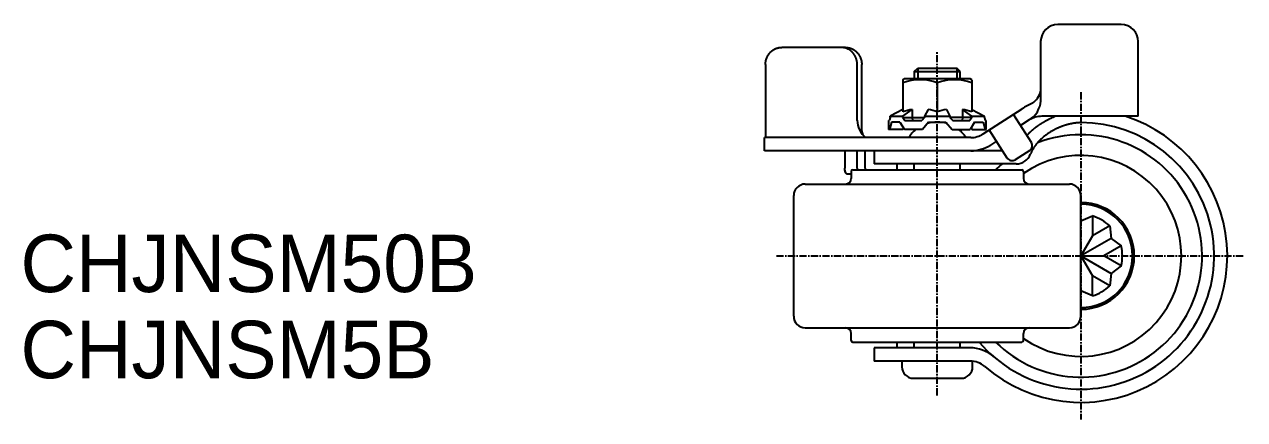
# Model space of a CAD drawing. Extents: x -3984 to -3771, y -791 to -433.
# Drawn here: x -3983.5 to -3771.1, y -791.1 to -722.3 of the extents above; entities that cross this region are included whole.
import ezdxf

# ---------------------------------------------------------------- set-up
doc = ezdxf.new("R2010")
doc.units = 0
doc.linetypes.add('CENTER', pattern=[2, 1.25, -0.25, 0.25, -0.25])
doc.layers.get('0').update_dxf_attribs({"linetype": 'CONTINUOUS'})
doc.layers.get('DEFPOINTS').update_dxf_attribs({"linetype": 'CONTINUOUS'})
doc.layers.add('CENTER', color=1, linetype='CENTER')

msp = doc.modelspace()

# ---------------------------------------------------------------- linework, layer by layer
at = {"color": 7, "linetype": 'CONTINUOUS'}
for p, q in [((-3792.56, -722.31), (-3803.56, -722.31)), ((-3840.53, -726.31), (-3851.65, -726.31)), ((-3806.56, -725.31), (-3806.56, -735.61)), ((-3789.56, -738.31), (-3789.56, -725.31)), ((-3854.47, -729.31), (-3854.47, -741.31)), ((-3838.49, -739.01), (-3838.49, -729.31)), ((-3837.71, -740.83), (-3837.71, -729.31)), ((-3828.56, -730.53), (-3827.93, -729.91)), ((-3828.56, -730.53), (-3820.56, -730.53)), ((-3828.56, -730.53), (-3828.56, -731.81)), ((-3827.93, -729.91), (-3821.18, -729.91)), ((-3820.56, -730.53), (-3821.18, -729.91)), ((-3820.56, -731.81), (-3820.56, -730.53)), ((-3830.56, -731.95), (-3830.31, -731.81)), ((-3830.56, -731.95), (-3830.56, -737.55)), ((-3818.81, -731.81), (-3830.31, -731.81)), ((-3824.56, -732.49), (-3824.56, -737.55)), ((-3818.56, -731.95), (-3818.81, -731.81)), ((-3818.56, -731.95), (-3818.56, -737.55)), ((-3830.56, -737.12), (-3832.77, -738.31)), ((-3830.57, -738.31), (-3828.95, -737.12)), ((-3828.95, -737.12), (-3828.95, -738.51)), ((-3826.16, -737.12), (-3826.76, -738.31)), ((-3822.95, -737.12), (-3822.36, -738.31)), ((-3818.55, -738.31), (-3820.16, -737.12)), ((-3820.16, -737.12), (-3820.16, -738.51)), ((-3818.56, -737.12), (-3816.35, -738.31)), ((-3816.57, -741.37), (-3809.79, -737.01)), ((-3833.06, -739.01), (-3833.06, -740.61)), ((-3833.06, -739.01), (-3832.88, -739.01)), ((-3832.77, -738.51), (-3832.88, -739.01)), ((-3832.77, -738.31), (-3830.57, -738.31)), ((-3832.77, -738.51), (-3832.77, -738.31)), ((-3830.57, -738.51), (-3830.57, -738.31)), ((-3830.57, -738.51), (-3830.2, -739.01)), ((-3830.57, -738.51), (-3826.76, -738.51)), ((-3830.2, -739.01), (-3827.23, -739.01)), ((-3828.95, -738.51), (-3828.87, -739.01)), ((-3826.76, -738.51), (-3827.23, -739.01)), ((-3826.76, -738.31), (-3822.36, -738.31)), ((-3826.76, -738.31), (-3826.76, -738.51)), ((-3822.36, -738.31), (-3822.36, -738.51)), ((-3822.36, -738.51), (-3821.88, -739.01)), ((-3818.55, -738.51), (-3822.36, -738.51)), ((-3821.88, -739.01), (-3818.91, -739.01)), ((-3821.88, -739.01), (-3818.91, -739.01)), ((-3820.16, -738.51), (-3820.25, -739.01)), ((-3818.55, -738.51), (-3818.91, -739.01)), ((-3818.55, -738.31), (-3816.35, -738.31)), ((-3818.55, -738.51), (-3818.55, -738.31)), ((-3816.35, -738.51), (-3816.35, -738.31)), ((-3816.35, -738.51), (-3816.23, -739.01)), ((-3816.23, -739.01), (-3816.06, -739.01)), ((-3816.06, -739.01), (-3816.23, -739.01)), ((-3816.06, -740.61), (-3816.06, -739.01)), ((-3808.16, -742.86), (-3811.3, -737.98)), ((-3808.54, -738.94), (-3810.06, -739.92)), ((-3789.56, -738.31), (-3806.38, -738.31)), ((-3830.54, -740.61), (-3833.06, -740.61)), ((-3832.55, -739.31), (-3832.86, -740.61)), ((-3831.05, -739.31), (-3832.55, -739.31)), ((-3831.05, -739.31), (-3830.27, -740.61)), ((-3830.48, -740.25), (-3830.54, -740.61)), ((-3827.15, -740.61), (-3830.27, -740.61)), ((-3826.06, -739.31), (-3827.15, -740.61)), ((-3826.06, -739.31), (-3823.06, -739.31)), ((-3823.06, -739.31), (-3821.96, -740.61)), ((-3821.96, -740.61), (-3818.84, -740.61)), ((-3818.06, -739.31), (-3818.84, -740.61)), ((-3818.63, -740.25), (-3818.57, -740.61)), ((-3818.57, -740.61), (-3816.06, -740.61)), ((-3818.06, -739.31), (-3816.56, -739.31)), ((-3816.56, -739.31), (-3816.25, -740.61)), ((-3812.37, -745.57), (-3815.5, -740.69)), ((-3818.73, -742.01), (-3854.65, -742.01)), ((-3854.65, -744.31), (-3854.65, -742.01)), ((-3814.26, -742.62), (-3815.32, -743.31)), ((-3813.18, -744.31), (-3854.65, -744.31)), ((-3840.66, -744.31), (-3840.66, -747.31)), ((-3838.5, -747.31), (-3838.5, -744.31)), ((-3837.13, -747.31), (-3837.13, -744.31)), ((-3835.56, -744.31), (-3835.56, -746.61)), ((-3808.46, -744.24), (-3810.98, -745.87)), ((-3839.26, -747.61), (-3809.86, -747.61)), ((-3810.85, -746.61), (-3835.56, -746.61)), ((-3831.56, -747.61), (-3831.56, -746.61)), ((-3828.56, -747.61), (-3828.56, -746.61)), ((-3820.56, -747.61), (-3820.56, -746.61)), ((-3840.32, -748.31), (-3839.56, -748.31)), ((-3839.56, -747.91), (-3839.56, -749.11)), ((-3809.56, -747.91), (-3809.56, -749.11)), ((-3847.56, -750.11), (-3801.56, -750.11)), ((-3849.56, -773.11), (-3849.56, -752.11)), ((-3799.56, -773.11), (-3799.56, -752.11)), ((-3799.56, -756.53), (-3797.56, -755.66)), ((-3797.56, -755.66), (-3797.56, -759.14)), ((-3794.54, -757.4), (-3797.56, -759.14)), ((-3794.54, -757.4), (-3794.29, -759.57)), ((-3797.56, -759.14), (-3799.56, -762.61)), ((-3794.29, -759.57), (-3799.56, -762.61)), ((-3794.29, -759.57), (-3792.54, -760.87)), ((-3799.56, -762.61), (-3794.29, -765.65)), ((-3799.56, -762.61), (-3797.56, -766.07)), ((-3799.56, -762.61), (-3795.56, -762.61)), ((-3792.54, -760.87), (-3795.56, -762.61)), ((-3792.54, -764.35), (-3795.56, -762.61)), ((-3792.54, -764.35), (-3794.29, -765.65)), ((-3797.56, -769.56), (-3797.56, -766.07)), ((-3794.54, -767.82), (-3797.56, -766.07)), ((-3794.29, -765.65), (-3794.54, -767.82)), ((-3797.56, -769.56), (-3799.56, -768.69)), ((-3847.56, -775.11), (-3801.56, -775.11)), ((-3839.56, -777.31), (-3839.56, -776.11)), ((-3809.56, -777.31), (-3809.56, -776.11)), ((-3839.26, -777.61), (-3809.86, -777.61)), ((-3818.87, -778.61), (-3835.56, -778.61)), ((-3835.56, -778.61), (-3835.56, -780.91)), ((-3831.56, -778.61), (-3831.56, -777.61)), ((-3828.56, -778.61), (-3828.56, -777.61)), ((-3820.56, -778.61), (-3820.56, -777.61)), ((-3831.56, -780.91), (-3835.56, -780.91)), ((-3818.87, -780.91), (-3835.56, -780.91)), ((-3830.71, -780.91), (-3830.71, -781.91)), ((-3818.41, -781.91), (-3818.41, -780.91)), ((-3828.71, -783.91), (-3820.41, -783.91))]:
    msp.add_line(p, q, dxfattribs=at)
at = {"color": 3, "linetype": 'CONTINUOUS'}
for p, q in [((-3827.93, -729.91), (-3827.93, -731.81)), ((-3821.18, -729.91), (-3821.18, -731.81))]:
    msp.add_line(p, q, dxfattribs=at)
at = {"color": 7, "linetype": 'CONTINUOUS'}
for points in [[(-3854.47, -729.31, 0), (-3854.47, -729.27, 0), (-3854.47, -729.23, 0), (-3854.47, -729.2, 0), (-3854.47, -729.16, 0), (-3854.46, -729.12, 0), (-3854.46, -729.09, 0), (-3854.46, -729.05, 0), (-3854.46, -729.01, 0), (-3854.45, -728.98, 0), (-3854.45, -728.94, 0), (-3854.44, -728.9, 0), (-3854.44, -728.87, 0), (-3854.43, -728.83, 0), (-3854.43, -728.79, 0), (-3854.42, -728.76, 0), (-3854.42, -728.72, 0), (-3854.41, -728.69, 0), (-3854.4, -728.65, 0), (-3854.39, -728.62, 0), (-3854.38, -728.58, 0), (-3854.38, -728.54, 0), (-3854.37, -728.51, 0), (-3854.36, -728.47, 0), (-3854.35, -728.44, 0), (-3854.34, -728.4, 0), (-3854.33, -728.37, 0), (-3854.32, -728.33, 0), (-3854.3, -728.3, 0), (-3854.29, -728.26, 0), (-3854.28, -728.23, 0), (-3854.27, -728.19, 0), (-3854.25, -728.16, 0), (-3854.24, -728.13, 0), (-3854.23, -728.09, 0), (-3854.21, -728.06, 0), (-3854.2, -728.03, 0), (-3854.18, -727.99, 0), (-3854.17, -727.96, 0), (-3854.15, -727.93, 0), (-3854.14, -727.89, 0), (-3854.12, -727.86, 0), (-3854.1, -727.83, 0), (-3854.09, -727.8, 0), (-3854.07, -727.77, 0), (-3854.05, -727.73, 0), (-3854.03, -727.7, 0), (-3854.01, -727.67, 0), (-3853.99, -727.64, 0), (-3853.97, -727.61, 0), (-3853.96, -727.58, 0), (-3853.94, -727.55, 0), (-3853.91, -727.52, 0), (-3853.89, -727.49, 0), (-3853.87, -727.46, 0), (-3853.85, -727.43, 0), (-3853.83, -727.4, 0), (-3853.81, -727.38, 0), (-3853.78, -727.35, 0), (-3853.76, -727.32, 0), (-3853.74, -727.29, 0), (-3853.72, -727.27, 0), (-3853.69, -727.24, 0), (-3853.67, -727.21, 0), (-3853.64, -727.19, 0), (-3853.62, -727.16, 0), (-3853.59, -727.14, 0), (-3853.57, -727.11, 0), (-3853.54, -727.09, 0), (-3853.52, -727.06, 0), (-3853.49, -727.04, 0), (-3853.47, -727.01, 0), (-3853.44, -726.99, 0), (-3853.41, -726.97, 0), (-3853.38, -726.94, 0), (-3853.36, -726.92, 0), (-3853.33, -726.9, 0), (-3853.3, -726.88, 0), (-3853.27, -726.86, 0), (-3853.25, -726.83, 0), (-3853.22, -726.81, 0), (-3853.19, -726.79, 0), (-3853.16, -726.77, 0), (-3853.13, -726.75, 0), (-3853.1, -726.74, 0), (-3853.07, -726.72, 0), (-3853.04, -726.7, 0), (-3853.01, -726.68, 0), (-3852.98, -726.66, 0), (-3852.95, -726.64, 0), (-3852.92, -726.63, 0), (-3852.89, -726.61, 0), (-3852.86, -726.6, 0), (-3852.82, -726.58, 0), (-3852.79, -726.57, 0), (-3852.76, -726.55, 0), (-3852.73, -726.54, 0), (-3852.7, -726.52, 0), (-3852.66, -726.51, 0), (-3852.63, -726.5, 0), (-3852.6, -726.48, 0), (-3852.57, -726.47, 0), (-3852.53, -726.46, 0), (-3852.5, -726.45, 0), (-3852.47, -726.44, 0), (-3852.44, -726.43, 0), (-3852.4, -726.42, 0), (-3852.37, -726.41, 0), (-3852.34, -726.4, 0), (-3852.3, -726.39, 0), (-3852.27, -726.38, 0), (-3852.23, -726.37, 0), (-3852.2, -726.37, 0), (-3852.17, -726.36, 0), (-3852.13, -726.35, 0), (-3852.1, -726.35, 0), (-3852.06, -726.34, 0), (-3852.03, -726.34, 0), (-3852, -726.33, 0), (-3851.96, -726.33, 0), (-3851.93, -726.32, 0), (-3851.89, -726.32, 0), (-3851.86, -726.32, 0), (-3851.82, -726.31, 0), (-3851.79, -726.31, 0), (-3851.75, -726.31, 0), (-3851.72, -726.31, 0), (-3851.68, -726.31, 0), (-3851.65, -726.31, 0)], [(-3838.49, -729.31, 0), (-3838.49, -729.27, 0), (-3838.5, -729.23, 0), (-3838.5, -729.2, 0), (-3838.5, -729.16, 0), (-3838.5, -729.12, 0), (-3838.5, -729.09, 0), (-3838.51, -729.05, 0), (-3838.51, -729.01, 0), (-3838.51, -728.98, 0), (-3838.52, -728.94, 0), (-3838.52, -728.9, 0), (-3838.53, -728.87, 0), (-3838.53, -728.83, 0), (-3838.54, -728.79, 0), (-3838.54, -728.76, 0), (-3838.55, -728.72, 0), (-3838.56, -728.69, 0), (-3838.56, -728.65, 0), (-3838.57, -728.62, 0), (-3838.58, -728.58, 0), (-3838.59, -728.54, 0), (-3838.6, -728.51, 0), (-3838.61, -728.47, 0), (-3838.62, -728.44, 0), (-3838.63, -728.4, 0), (-3838.64, -728.37, 0), (-3838.65, -728.33, 0), (-3838.66, -728.3, 0), (-3838.67, -728.26, 0), (-3838.68, -728.23, 0), (-3838.7, -728.19, 0), (-3838.71, -728.16, 0), (-3838.72, -728.13, 0), (-3838.74, -728.09, 0), (-3838.75, -728.06, 0), (-3838.77, -728.03, 0), (-3838.78, -727.99, 0), (-3838.8, -727.96, 0), (-3838.81, -727.93, 0), (-3838.83, -727.89, 0), (-3838.84, -727.86, 0), (-3838.86, -727.83, 0), (-3838.88, -727.8, 0), (-3838.9, -727.77, 0), (-3838.91, -727.73, 0), (-3838.93, -727.7, 0), (-3838.95, -727.67, 0), (-3838.97, -727.64, 0), (-3838.99, -727.61, 0), (-3839.01, -727.58, 0), (-3839.03, -727.55, 0), (-3839.05, -727.52, 0), (-3839.07, -727.49, 0), (-3839.09, -727.46, 0), (-3839.11, -727.43, 0), (-3839.13, -727.4, 0), (-3839.16, -727.38, 0), (-3839.18, -727.35, 0), (-3839.2, -727.32, 0), (-3839.22, -727.29, 0), (-3839.25, -727.27, 0), (-3839.27, -727.24, 0), (-3839.3, -727.21, 0), (-3839.32, -727.19, 0), (-3839.34, -727.16, 0), (-3839.37, -727.14, 0), (-3839.4, -727.11, 0), (-3839.42, -727.09, 0), (-3839.45, -727.06, 0), (-3839.47, -727.04, 0), (-3839.5, -727.01, 0), (-3839.53, -726.99, 0), (-3839.55, -726.97, 0), (-3839.58, -726.94, 0), (-3839.61, -726.92, 0), (-3839.63, -726.9, 0), (-3839.66, -726.88, 0), (-3839.69, -726.86, 0), (-3839.72, -726.83, 0), (-3839.75, -726.81, 0), (-3839.78, -726.79, 0), (-3839.81, -726.77, 0), (-3839.83, -726.75, 0), (-3839.86, -726.74, 0), (-3839.89, -726.72, 0), (-3839.92, -726.7, 0), (-3839.95, -726.68, 0), (-3839.98, -726.66, 0), (-3840.02, -726.64, 0), (-3840.05, -726.63, 0), (-3840.08, -726.61, 0), (-3840.11, -726.6, 0), (-3840.14, -726.58, 0), (-3840.17, -726.57, 0), (-3840.2, -726.55, 0), (-3840.23, -726.54, 0), (-3840.27, -726.52, 0), (-3840.3, -726.51, 0), (-3840.33, -726.5, 0), (-3840.36, -726.48, 0), (-3840.4, -726.47, 0), (-3840.43, -726.46, 0), (-3840.46, -726.45, 0), (-3840.5, -726.44, 0), (-3840.53, -726.43, 0), (-3840.56, -726.42, 0), (-3840.6, -726.41, 0), (-3840.63, -726.4, 0), (-3840.66, -726.39, 0), (-3840.7, -726.38, 0), (-3840.73, -726.37, 0), (-3840.76, -726.37, 0), (-3840.8, -726.36, 0), (-3840.83, -726.35, 0), (-3840.87, -726.35, 0), (-3840.9, -726.34, 0), (-3840.93, -726.34, 0), (-3840.97, -726.33, 0), (-3841, -726.33, 0), (-3841.04, -726.32, 0), (-3841.07, -726.32, 0), (-3841.11, -726.32, 0), (-3841.14, -726.31, 0), (-3841.18, -726.31, 0), (-3841.21, -726.31, 0), (-3841.24, -726.31, 0), (-3841.28, -726.31, 0), (-3841.31, -726.31, 0)], [(-3840.53, -726.31, 0), (-3840.49, -726.31, 0), (-3840.46, -726.31, 0), (-3840.42, -726.31, 0), (-3840.39, -726.31, 0), (-3840.35, -726.31, 0), (-3840.32, -726.32, 0), (-3840.29, -726.32, 0), (-3840.25, -726.32, 0), (-3840.22, -726.33, 0), (-3840.18, -726.33, 0), (-3840.15, -726.34, 0), (-3840.11, -726.34, 0), (-3840.08, -726.35, 0), (-3840.05, -726.35, 0), (-3840.01, -726.36, 0), (-3839.98, -726.37, 0), (-3839.94, -726.37, 0), (-3839.91, -726.38, 0), (-3839.88, -726.39, 0), (-3839.84, -726.4, 0), (-3839.81, -726.41, 0), (-3839.78, -726.42, 0), (-3839.74, -726.43, 0), (-3839.71, -726.44, 0), (-3839.68, -726.45, 0), (-3839.64, -726.46, 0), (-3839.61, -726.47, 0), (-3839.58, -726.48, 0), (-3839.54, -726.5, 0), (-3839.51, -726.51, 0), (-3839.48, -726.52, 0), (-3839.45, -726.54, 0), (-3839.42, -726.55, 0), (-3839.38, -726.57, 0), (-3839.35, -726.58, 0), (-3839.32, -726.6, 0), (-3839.29, -726.61, 0), (-3839.26, -726.63, 0), (-3839.23, -726.64, 0), (-3839.2, -726.66, 0), (-3839.17, -726.68, 0), (-3839.14, -726.7, 0), (-3839.11, -726.72, 0), (-3839.08, -726.74, 0), (-3839.05, -726.75, 0), (-3839.02, -726.77, 0), (-3838.99, -726.79, 0), (-3838.96, -726.81, 0), (-3838.93, -726.83, 0), (-3838.9, -726.86, 0), (-3838.88, -726.88, 0), (-3838.85, -726.9, 0), (-3838.82, -726.92, 0), (-3838.79, -726.94, 0), (-3838.77, -726.97, 0), (-3838.74, -726.99, 0), (-3838.71, -727.01, 0), (-3838.69, -727.04, 0), (-3838.66, -727.06, 0), (-3838.63, -727.09, 0), (-3838.61, -727.11, 0), (-3838.58, -727.14, 0), (-3838.56, -727.16, 0), (-3838.53, -727.19, 0), (-3838.51, -727.21, 0), (-3838.49, -727.24, 0), (-3838.46, -727.27, 0), (-3838.44, -727.29, 0), (-3838.42, -727.32, 0), (-3838.39, -727.35, 0), (-3838.37, -727.38, 0), (-3838.35, -727.4, 0), (-3838.33, -727.43, 0), (-3838.3, -727.46, 0), (-3838.28, -727.49, 0), (-3838.26, -727.52, 0), (-3838.24, -727.55, 0), (-3838.22, -727.58, 0), (-3838.2, -727.61, 0), (-3838.18, -727.64, 0), (-3838.16, -727.67, 0), (-3838.15, -727.7, 0), (-3838.13, -727.73, 0), (-3838.11, -727.77, 0), (-3838.09, -727.8, 0), (-3838.07, -727.83, 0), (-3838.06, -727.86, 0), (-3838.04, -727.89, 0), (-3838.02, -727.93, 0), (-3838.01, -727.96, 0), (-3837.99, -727.99, 0), (-3837.98, -728.03, 0), (-3837.96, -728.06, 0), (-3837.95, -728.09, 0), (-3837.94, -728.13, 0), (-3837.92, -728.16, 0), (-3837.91, -728.19, 0), (-3837.9, -728.23, 0), (-3837.88, -728.26, 0), (-3837.87, -728.3, 0), (-3837.86, -728.33, 0), (-3837.85, -728.37, 0), (-3837.84, -728.4, 0), (-3837.83, -728.44, 0), (-3837.82, -728.47, 0), (-3837.81, -728.51, 0), (-3837.8, -728.54, 0), (-3837.79, -728.58, 0), (-3837.78, -728.62, 0), (-3837.78, -728.65, 0), (-3837.77, -728.69, 0), (-3837.76, -728.72, 0), (-3837.76, -728.76, 0), (-3837.75, -728.79, 0), (-3837.74, -728.83, 0), (-3837.74, -728.87, 0), (-3837.73, -728.9, 0), (-3837.73, -728.94, 0), (-3837.73, -728.98, 0), (-3837.72, -729.01, 0), (-3837.72, -729.05, 0), (-3837.72, -729.09, 0), (-3837.71, -729.12, 0), (-3837.71, -729.16, 0), (-3837.71, -729.2, 0), (-3837.71, -729.23, 0), (-3837.71, -729.27, 0), (-3837.71, -729.31, 0)], [(-3803.97, -738.31, 0), (-3804.02, -738.33, 0), (-3804.07, -738.35, 0), (-3804.11, -738.37, 0), (-3804.16, -738.39, 0), (-3804.21, -738.41, 0), (-3804.25, -738.43, 0), (-3804.3, -738.45, 0), (-3804.35, -738.47, 0), (-3804.39, -738.49, 0), (-3804.44, -738.51, 0), (-3804.48, -738.53, 0), (-3804.53, -738.55, 0), (-3804.58, -738.57, 0), (-3804.62, -738.59, 0), (-3804.67, -738.62, 0), (-3804.71, -738.64, 0), (-3804.76, -738.66, 0), (-3804.8, -738.68, 0), (-3804.85, -738.7, 0), (-3804.89, -738.72, 0), (-3804.94, -738.75, 0), (-3804.98, -738.77, 0), (-3805.03, -738.79, 0), (-3805.07, -738.81, 0), (-3805.12, -738.83, 0), (-3805.16, -738.86, 0), (-3805.21, -738.88, 0), (-3805.25, -738.9, 0), (-3805.3, -738.92, 0), (-3805.34, -738.95, 0), (-3805.38, -738.97, 0), (-3805.43, -738.99, 0), (-3805.47, -739.02, 0), (-3805.51, -739.04, 0), (-3805.56, -739.06, 0), (-3805.6, -739.09, 0), (-3805.64, -739.11, 0), (-3805.69, -739.14, 0), (-3805.73, -739.16, 0), (-3805.77, -739.18, 0), (-3805.82, -739.21, 0), (-3805.86, -739.23, 0), (-3805.9, -739.26, 0), (-3805.94, -739.28, 0), (-3805.99, -739.3, 0), (-3806.03, -739.33, 0), (-3806.07, -739.36, 0), (-3806.11, -739.38, 0), (-3806.15, -739.4, 0), (-3806.2, -739.43, 0), (-3806.24, -739.46, 0), (-3806.28, -739.48, 0), (-3806.32, -739.5, 0), (-3806.36, -739.53, 0), (-3806.4, -739.56, 0), (-3806.44, -739.58, 0), (-3806.48, -739.61, 0), (-3806.52, -739.63, 0), (-3806.56, -739.66, 0), (-3806.6, -739.69, 0), (-3806.64, -739.71, 0), (-3806.68, -739.74, 0), (-3806.72, -739.76, 0), (-3806.76, -739.79, 0), (-3806.8, -739.82, 0), (-3806.84, -739.84, 0), (-3806.88, -739.87, 0), (-3806.92, -739.9, 0), (-3806.96, -739.92, 0), (-3807, -739.95, 0), (-3807.04, -739.98, 0), (-3807.08, -740, 0), (-3807.11, -740.03, 0), (-3807.15, -740.06, 0), (-3807.19, -740.09, 0), (-3807.23, -740.11, 0), (-3807.27, -740.14, 0), (-3807.3, -740.17, 0), (-3807.34, -740.2, 0), (-3807.38, -740.22, 0), (-3807.42, -740.25, 0), (-3807.45, -740.28, 0), (-3807.49, -740.31, 0), (-3807.53, -740.34, 0), (-3807.56, -740.36, 0), (-3807.6, -740.39, 0), (-3807.63, -740.42, 0), (-3807.67, -740.45, 0), (-3807.71, -740.48, 0), (-3807.74, -740.5, 0), (-3807.78, -740.53, 0), (-3807.81, -740.56, 0), (-3807.85, -740.59, 0), (-3807.88, -740.62, 0), (-3807.92, -740.65, 0), (-3807.95, -740.68, 0), (-3807.99, -740.71, 0), (-3808.02, -740.73, 0), (-3808.05, -740.76, 0), (-3808.09, -740.79, 0), (-3808.12, -740.82, 0), (-3808.15, -740.85, 0), (-3808.19, -740.88, 0), (-3808.22, -740.91, 0), (-3808.25, -740.94, 0), (-3808.29, -740.97, 0), (-3808.32, -741, 0), (-3808.35, -741.03, 0), (-3808.38, -741.06, 0), (-3808.41, -741.09, 0), (-3808.45, -741.12, 0), (-3808.48, -741.14, 0), (-3808.51, -741.17, 0), (-3808.54, -741.21, 0), (-3808.57, -741.23, 0), (-3808.6, -741.26, 0), (-3808.63, -741.29, 0), (-3808.66, -741.33, 0), (-3808.69, -741.36, 0), (-3808.72, -741.38, 0), (-3808.75, -741.41, 0), (-3808.78, -741.45, 0), (-3808.81, -741.48, 0), (-3808.84, -741.51, 0), (-3808.87, -741.54, 0), (-3808.9, -741.57, 0), (-3808.93, -741.6, 0), (-3808.95, -741.63, 0)], [(-3854.47, -741.31, 0), (-3854.47, -741.32, 0), (-3854.47, -741.33, 0), (-3854.47, -741.33, 0), (-3854.47, -741.34, 0), (-3854.47, -741.35, 0), (-3854.47, -741.36, 0), (-3854.47, -741.37, 0), (-3854.47, -741.38, 0), (-3854.47, -741.38, 0), (-3854.47, -741.39, 0), (-3854.47, -741.4, 0), (-3854.47, -741.41, 0), (-3854.47, -741.42, 0), (-3854.47, -741.43, 0), (-3854.47, -741.44, 0), (-3854.47, -741.45, 0), (-3854.47, -741.45, 0), (-3854.47, -741.46, 0), (-3854.47, -741.47, 0), (-3854.47, -741.48, 0), (-3854.47, -741.49, 0), (-3854.47, -741.5, 0), (-3854.47, -741.5, 0), (-3854.47, -741.51, 0), (-3854.47, -741.52, 0), (-3854.47, -741.53, 0), (-3854.47, -741.54, 0), (-3854.47, -741.54, 0), (-3854.47, -741.55, 0), (-3854.47, -741.56, 0), (-3854.47, -741.57, 0), (-3854.47, -741.58, 0), (-3854.47, -741.58, 0), (-3854.47, -741.59, 0), (-3854.47, -741.6, 0), (-3854.47, -741.61, 0), (-3854.47, -741.62, 0), (-3854.47, -741.62, 0), (-3854.47, -741.63, 0), (-3854.47, -741.64, 0), (-3854.47, -741.65, 0), (-3854.47, -741.65, 0), (-3854.47, -741.66, 0), (-3854.47, -741.67, 0), (-3854.47, -741.67, 0), (-3854.47, -741.68, 0), (-3854.47, -741.69, 0), (-3854.47, -741.7, 0), (-3854.47, -741.7, 0), (-3854.47, -741.71, 0), (-3854.47, -741.72, 0), (-3854.47, -741.73, 0), (-3854.47, -741.73, 0), (-3854.47, -741.74, 0), (-3854.47, -741.75, 0), (-3854.47, -741.75, 0), (-3854.47, -741.76, 0), (-3854.47, -741.76, 0), (-3854.47, -741.77, 0), (-3854.47, -741.78, 0), (-3854.47, -741.78, 0), (-3854.47, -741.79, 0), (-3854.47, -741.8, 0), (-3854.47, -741.8, 0), (-3854.47, -741.81, 0), (-3854.47, -741.82, 0), (-3854.47, -741.82, 0), (-3854.47, -741.83, 0), (-3854.47, -741.83, 0), (-3854.47, -741.84, 0), (-3854.48, -741.84, 0), (-3854.48, -741.85, 0), (-3854.48, -741.86, 0), (-3854.48, -741.86, 0), (-3854.48, -741.87, 0), (-3854.48, -741.87, 0), (-3854.48, -741.88, 0), (-3854.48, -741.88, 0), (-3854.48, -741.88, 0), (-3854.48, -741.89, 0), (-3854.48, -741.89, 0), (-3854.48, -741.9, 0), (-3854.48, -741.9, 0), (-3854.48, -741.91, 0), (-3854.48, -741.91, 0), (-3854.48, -741.92, 0), (-3854.48, -741.92, 0), (-3854.48, -741.93, 0), (-3854.48, -741.93, 0), (-3854.48, -741.93, 0), (-3854.48, -741.94, 0), (-3854.48, -741.94, 0), (-3854.48, -741.95, 0), (-3854.48, -741.95, 0), (-3854.48, -741.95, 0), (-3854.48, -741.96, 0), (-3854.48, -741.96, 0), (-3854.48, -741.96, 0), (-3854.48, -741.96, 0), (-3854.48, -741.97, 0), (-3854.48, -741.97, 0), (-3854.48, -741.97, 0), (-3854.48, -741.98, 0), (-3854.48, -741.98, 0), (-3854.48, -741.98, 0), (-3854.48, -741.98, 0), (-3854.48, -741.99, 0), (-3854.48, -741.99, 0), (-3854.48, -741.99, 0), (-3854.48, -741.99, 0), (-3854.48, -741.99, 0), (-3854.48, -742, 0), (-3854.48, -742, 0), (-3854.48, -742, 0), (-3854.48, -742, 0), (-3854.48, -742, 0), (-3854.48, -742, 0), (-3854.48, -742, 0), (-3854.48, -742, 0), (-3854.48, -742, 0), (-3854.48, -742.01, 0), (-3854.48, -742.01, 0), (-3854.48, -742.01, 0), (-3854.48, -742.01, 0), (-3854.48, -742.01, 0), (-3854.48, -742.01, 0), (-3854.49, -742.01, 0), (-3854.49, -742.01, 0)], [(-3799.56, -739.41, 0), (-3799.64, -739.41, 0), (-3799.72, -739.41, 0), (-3799.81, -739.42, 0), (-3799.89, -739.42, 0), (-3799.97, -739.43, 0), (-3800.06, -739.43, 0), (-3800.14, -739.44, 0), (-3800.23, -739.45, 0), (-3800.31, -739.46, 0), (-3800.4, -739.47, 0), (-3800.48, -739.48, 0), (-3800.57, -739.49, 0), (-3800.65, -739.5, 0), (-3800.74, -739.51, 0), (-3800.83, -739.53, 0), (-3800.91, -739.54, 0), (-3801, -739.56, 0), (-3801.08, -739.57, 0), (-3801.17, -739.59, 0), (-3801.26, -739.61, 0), (-3801.34, -739.62, 0), (-3801.43, -739.64, 0), (-3801.51, -739.66, 0), (-3801.6, -739.68, 0), (-3801.69, -739.7, 0), (-3801.77, -739.73, 0), (-3801.86, -739.75, 0), (-3801.95, -739.77, 0), (-3802.03, -739.79, 0), (-3802.12, -739.82, 0), (-3802.2, -739.85, 0), (-3802.29, -739.87, 0), (-3802.38, -739.9, 0), (-3802.46, -739.93, 0), (-3802.55, -739.96, 0), (-3802.63, -739.98, 0), (-3802.72, -740.01, 0), (-3802.8, -740.04, 0), (-3802.89, -740.08, 0), (-3802.97, -740.11, 0), (-3803.06, -740.14, 0), (-3803.14, -740.17, 0), (-3803.22, -740.21, 0), (-3803.31, -740.24, 0), (-3803.39, -740.28, 0), (-3803.47, -740.31, 0), (-3803.56, -740.35, 0), (-3803.64, -740.39, 0), (-3803.72, -740.42, 0), (-3803.8, -740.46, 0), (-3803.89, -740.5, 0), (-3803.97, -740.54, 0), (-3804.05, -740.58, 0), (-3804.13, -740.62, 0), (-3804.21, -740.67, 0), (-3804.29, -740.71, 0), (-3804.37, -740.75, 0), (-3804.45, -740.79, 0), (-3804.52, -740.84, 0), (-3804.6, -740.88, 0), (-3804.68, -740.93, 0), (-3804.76, -740.97, 0), (-3804.83, -741.02, 0), (-3804.91, -741.07, 0), (-3804.99, -741.11, 0), (-3805.06, -741.16, 0), (-3805.14, -741.21, 0), (-3805.21, -741.26, 0), (-3805.28, -741.31, 0), (-3805.36, -741.36, 0), (-3805.43, -741.41, 0), (-3805.5, -741.46, 0), (-3805.57, -741.51, 0), (-3805.64, -741.57, 0), (-3805.71, -741.62, 0), (-3805.78, -741.67, 0), (-3805.85, -741.72, 0), (-3805.92, -741.78, 0), (-3805.99, -741.83, 0), (-3806.05, -741.89, 0), (-3806.12, -741.94, 0), (-3806.18, -742, 0), (-3806.25, -742.05, 0), (-3806.31, -742.11, 0), (-3806.38, -742.17, 0), (-3806.44, -742.22, 0), (-3806.5, -742.28, 0), (-3806.56, -742.34, 0), (-3806.62, -742.4, 0), (-3806.68, -742.46, 0), (-3806.74, -742.51, 0), (-3806.8, -742.58, 0), (-3806.86, -742.63, 0), (-3806.91, -742.69, 0), (-3806.97, -742.75, 0), (-3807.02, -742.82, 0), (-3807.08, -742.88, 0), (-3807.13, -742.94, 0), (-3807.18, -743, 0), (-3807.24, -743.06, 0), (-3807.29, -743.12, 0), (-3807.34, -743.18, 0), (-3807.39, -743.25, 0), (-3807.43, -743.31, 0), (-3807.48, -743.37, 0), (-3807.53, -743.43, 0), (-3807.57, -743.5, 0), (-3807.62, -743.56, 0), (-3807.66, -743.62, 0), (-3807.71, -743.69, 0), (-3807.75, -743.75, 0), (-3807.79, -743.82, 0), (-3807.83, -743.88, 0), (-3807.87, -743.95, 0), (-3807.91, -744.01, 0), (-3807.94, -744.08, 0), (-3807.98, -744.14, 0), (-3808.02, -744.2, 0), (-3808.05, -744.27, 0), (-3808.08, -744.33, 0), (-3808.12, -744.4, 0), (-3808.15, -744.46, 0), (-3808.18, -744.53, 0), (-3808.21, -744.59, 0), (-3808.24, -744.66, 0), (-3808.27, -744.73, 0), (-3808.29, -744.79, 0), (-3808.32, -744.86, 0)], [(-3840.32, -748.31, 0), (-3840.32, -748.31, 0), (-3840.32, -748.31, 0), (-3840.33, -748.31, 0), (-3840.33, -748.31, 0), (-3840.34, -748.31, 0), (-3840.34, -748.31, 0), (-3840.34, -748.3, 0), (-3840.35, -748.3, 0), (-3840.35, -748.3, 0), (-3840.36, -748.3, 0), (-3840.36, -748.3, 0), (-3840.37, -748.3, 0), (-3840.37, -748.3, 0), (-3840.37, -748.29, 0), (-3840.38, -748.29, 0), (-3840.38, -748.29, 0), (-3840.39, -748.29, 0), (-3840.39, -748.28, 0), (-3840.39, -748.28, 0), (-3840.4, -748.28, 0), (-3840.4, -748.27, 0), (-3840.41, -748.27, 0), (-3840.41, -748.27, 0), (-3840.41, -748.26, 0), (-3840.42, -748.26, 0), (-3840.42, -748.26, 0), (-3840.43, -748.25, 0), (-3840.43, -748.25, 0), (-3840.43, -748.25, 0), (-3840.44, -748.24, 0), (-3840.44, -748.24, 0), (-3840.45, -748.23, 0), (-3840.45, -748.23, 0), (-3840.45, -748.22, 0), (-3840.46, -748.22, 0), (-3840.46, -748.21, 0), (-3840.47, -748.21, 0), (-3840.47, -748.2, 0), (-3840.47, -748.2, 0), (-3840.48, -748.19, 0), (-3840.48, -748.18, 0), (-3840.48, -748.18, 0), (-3840.49, -748.17, 0), (-3840.49, -748.17, 0), (-3840.5, -748.16, 0), (-3840.5, -748.15, 0), (-3840.5, -748.15, 0), (-3840.51, -748.14, 0), (-3840.51, -748.13, 0), (-3840.51, -748.13, 0), (-3840.52, -748.12, 0), (-3840.52, -748.11, 0), (-3840.52, -748.1, 0), (-3840.53, -748.1, 0), (-3840.53, -748.09, 0), (-3840.53, -748.08, 0), (-3840.54, -748.07, 0), (-3840.54, -748.07, 0), (-3840.54, -748.06, 0), (-3840.55, -748.05, 0), (-3840.55, -748.04, 0), (-3840.55, -748.03, 0), (-3840.55, -748.02, 0), (-3840.56, -748.01, 0), (-3840.56, -748.01, 0), (-3840.56, -748, 0), (-3840.57, -747.99, 0), (-3840.57, -747.98, 0), (-3840.57, -747.97, 0), (-3840.57, -747.96, 0), (-3840.58, -747.95, 0), (-3840.58, -747.94, 0), (-3840.58, -747.93, 0), (-3840.59, -747.92, 0), (-3840.59, -747.91, 0), (-3840.59, -747.9, 0), (-3840.59, -747.89, 0), (-3840.6, -747.88, 0), (-3840.6, -747.87, 0), (-3840.6, -747.86, 0), (-3840.6, -747.85, 0), (-3840.6, -747.84, 0), (-3840.61, -747.83, 0), (-3840.61, -747.82, 0), (-3840.61, -747.81, 0), (-3840.61, -747.8, 0), (-3840.62, -747.79, 0), (-3840.62, -747.78, 0), (-3840.62, -747.77, 0), (-3840.62, -747.76, 0), (-3840.62, -747.75, 0), (-3840.62, -747.74, 0), (-3840.63, -747.73, 0), (-3840.63, -747.71, 0), (-3840.63, -747.7, 0), (-3840.63, -747.69, 0), (-3840.63, -747.68, 0), (-3840.63, -747.67, 0), (-3840.64, -747.66, 0), (-3840.64, -747.64, 0), (-3840.64, -747.63, 0), (-3840.64, -747.62, 0), (-3840.64, -747.61, 0), (-3840.64, -747.6, 0), (-3840.64, -747.59, 0), (-3840.65, -747.58, 0), (-3840.65, -747.56, 0), (-3840.65, -747.55, 0), (-3840.65, -747.54, 0), (-3840.65, -747.53, 0), (-3840.65, -747.51, 0), (-3840.65, -747.5, 0), (-3840.65, -747.49, 0), (-3840.65, -747.48, 0), (-3840.65, -747.47, 0), (-3840.65, -747.46, 0), (-3840.65, -747.44, 0), (-3840.66, -747.43, 0), (-3840.66, -747.42, 0), (-3840.66, -747.41, 0), (-3840.66, -747.39, 0), (-3840.66, -747.38, 0), (-3840.66, -747.37, 0), (-3840.66, -747.36, 0), (-3840.66, -747.35, 0), (-3840.66, -747.33, 0), (-3840.66, -747.32, 0), (-3840.66, -747.31, 0)], [(-3838.5, -747.31, 0), (-3838.5, -747.31, 0), (-3838.5, -747.31, 0), (-3838.5, -747.32, 0), (-3838.5, -747.32, 0), (-3838.5, -747.32, 0), (-3838.5, -747.32, 0), (-3838.5, -747.33, 0), (-3838.5, -747.33, 0), (-3838.5, -747.33, 0), (-3838.5, -747.33, 0), (-3838.5, -747.33, 0), (-3838.5, -747.34, 0), (-3838.5, -747.34, 0), (-3838.5, -747.34, 0), (-3838.5, -747.34, 0), (-3838.5, -747.35, 0), (-3838.5, -747.35, 0), (-3838.5, -747.35, 0), (-3838.5, -747.35, 0), (-3838.5, -747.36, 0), (-3838.5, -747.36, 0), (-3838.5, -747.36, 0), (-3838.5, -747.36, 0), (-3838.5, -747.37, 0), (-3838.5, -747.37, 0), (-3838.5, -747.37, 0), (-3838.5, -747.37, 0), (-3838.5, -747.37, 0), (-3838.5, -747.38, 0), (-3838.5, -747.38, 0), (-3838.5, -747.38, 0), (-3838.5, -747.38, 0), (-3838.5, -747.39, 0), (-3838.5, -747.39, 0), (-3838.5, -747.39, 0), (-3838.5, -747.39, 0), (-3838.5, -747.4, 0), (-3838.5, -747.4, 0), (-3838.5, -747.4, 0), (-3838.5, -747.4, 0), (-3838.5, -747.41, 0), (-3838.5, -747.41, 0), (-3838.5, -747.41, 0), (-3838.5, -747.41, 0), (-3838.5, -747.41, 0), (-3838.5, -747.42, 0), (-3838.5, -747.42, 0), (-3838.5, -747.42, 0), (-3838.5, -747.42, 0), (-3838.5, -747.43, 0), (-3838.5, -747.43, 0), (-3838.5, -747.43, 0), (-3838.5, -747.43, 0), (-3838.5, -747.44, 0), (-3838.5, -747.44, 0), (-3838.5, -747.44, 0), (-3838.5, -747.44, 0), (-3838.5, -747.45, 0), (-3838.5, -747.45, 0), (-3838.5, -747.45, 0), (-3838.5, -747.45, 0), (-3838.5, -747.46, 0), (-3838.5, -747.46, 0), (-3838.5, -747.46, 0), (-3838.5, -747.46, 0), (-3838.5, -747.47, 0), (-3838.5, -747.47, 0), (-3838.5, -747.47, 0), (-3838.5, -747.47, 0), (-3838.5, -747.47, 0), (-3838.5, -747.48, 0), (-3838.5, -747.48, 0), (-3838.5, -747.48, 0), (-3838.5, -747.48, 0), (-3838.5, -747.49, 0), (-3838.5, -747.49, 0), (-3838.5, -747.49, 0), (-3838.5, -747.49, 0), (-3838.5, -747.49, 0), (-3838.5, -747.5, 0), (-3838.5, -747.5, 0), (-3838.5, -747.5, 0), (-3838.5, -747.5, 0), (-3838.5, -747.51, 0), (-3838.5, -747.51, 0), (-3838.5, -747.51, 0), (-3838.5, -747.51, 0), (-3838.5, -747.52, 0), (-3838.5, -747.52, 0), (-3838.5, -747.52, 0), (-3838.5, -747.52, 0), (-3838.5, -747.53, 0), (-3838.5, -747.53, 0), (-3838.5, -747.53, 0), (-3838.51, -747.53, 0), (-3838.51, -747.53, 0), (-3838.51, -747.54, 0), (-3838.51, -747.54, 0), (-3838.51, -747.54, 0), (-3838.51, -747.54, 0), (-3838.51, -747.55, 0), (-3838.51, -747.55, 0), (-3838.51, -747.55, 0), (-3838.51, -747.55, 0), (-3838.51, -747.56, 0), (-3838.51, -747.56, 0), (-3838.51, -747.56, 0), (-3838.51, -747.56, 0), (-3838.51, -747.57, 0), (-3838.51, -747.57, 0), (-3838.51, -747.57, 0), (-3838.51, -747.57, 0), (-3838.51, -747.57, 0), (-3838.51, -747.58, 0), (-3838.51, -747.58, 0), (-3838.51, -747.58, 0), (-3838.51, -747.58, 0), (-3838.51, -747.59, 0), (-3838.51, -747.59, 0), (-3838.51, -747.59, 0), (-3838.51, -747.59, 0), (-3838.51, -747.6, 0), (-3838.51, -747.6, 0), (-3838.51, -747.6, 0), (-3838.51, -747.6, 0), (-3838.51, -747.6, 0), (-3838.51, -747.61, 0), (-3838.51, -747.61, 0)], [(-3837.13, -747.31, 0), (-3837.13, -747.31, 0), (-3837.13, -747.31, 0), (-3837.13, -747.32, 0), (-3837.13, -747.32, 0), (-3837.13, -747.32, 0), (-3837.13, -747.32, 0), (-3837.13, -747.33, 0), (-3837.13, -747.33, 0), (-3837.13, -747.33, 0), (-3837.13, -747.33, 0), (-3837.13, -747.33, 0), (-3837.13, -747.34, 0), (-3837.13, -747.34, 0), (-3837.13, -747.34, 0), (-3837.13, -747.34, 0), (-3837.13, -747.35, 0), (-3837.13, -747.35, 0), (-3837.13, -747.35, 0), (-3837.13, -747.35, 0), (-3837.13, -747.36, 0), (-3837.13, -747.36, 0), (-3837.13, -747.36, 0), (-3837.13, -747.36, 0), (-3837.13, -747.37, 0), (-3837.13, -747.37, 0), (-3837.13, -747.37, 0), (-3837.13, -747.37, 0), (-3837.13, -747.37, 0), (-3837.13, -747.38, 0), (-3837.13, -747.38, 0), (-3837.13, -747.38, 0), (-3837.13, -747.38, 0), (-3837.13, -747.39, 0), (-3837.13, -747.39, 0), (-3837.13, -747.39, 0), (-3837.13, -747.39, 0), (-3837.13, -747.4, 0), (-3837.13, -747.4, 0), (-3837.13, -747.4, 0), (-3837.13, -747.4, 0), (-3837.13, -747.41, 0), (-3837.13, -747.41, 0), (-3837.13, -747.41, 0), (-3837.13, -747.41, 0), (-3837.13, -747.41, 0), (-3837.13, -747.42, 0), (-3837.13, -747.42, 0), (-3837.13, -747.42, 0), (-3837.13, -747.42, 0), (-3837.13, -747.43, 0), (-3837.13, -747.43, 0), (-3837.13, -747.43, 0), (-3837.13, -747.43, 0), (-3837.13, -747.44, 0), (-3837.13, -747.44, 0), (-3837.13, -747.44, 0), (-3837.13, -747.44, 0), (-3837.13, -747.45, 0), (-3837.13, -747.45, 0), (-3837.13, -747.45, 0), (-3837.13, -747.45, 0), (-3837.13, -747.46, 0), (-3837.13, -747.46, 0), (-3837.13, -747.46, 0), (-3837.13, -747.46, 0), (-3837.13, -747.47, 0), (-3837.13, -747.47, 0), (-3837.13, -747.47, 0), (-3837.13, -747.47, 0), (-3837.13, -747.47, 0), (-3837.13, -747.48, 0), (-3837.13, -747.48, 0), (-3837.13, -747.48, 0), (-3837.13, -747.48, 0), (-3837.13, -747.49, 0), (-3837.13, -747.49, 0), (-3837.13, -747.49, 0), (-3837.13, -747.49, 0), (-3837.13, -747.49, 0), (-3837.13, -747.5, 0), (-3837.13, -747.5, 0), (-3837.13, -747.5, 0), (-3837.13, -747.5, 0), (-3837.14, -747.51, 0), (-3837.14, -747.51, 0), (-3837.14, -747.51, 0), (-3837.14, -747.51, 0), (-3837.14, -747.52, 0), (-3837.14, -747.52, 0), (-3837.14, -747.52, 0), (-3837.14, -747.52, 0), (-3837.14, -747.53, 0), (-3837.14, -747.53, 0), (-3837.14, -747.53, 0), (-3837.14, -747.53, 0), (-3837.14, -747.53, 0), (-3837.14, -747.54, 0), (-3837.14, -747.54, 0), (-3837.14, -747.54, 0), (-3837.14, -747.54, 0), (-3837.14, -747.55, 0), (-3837.14, -747.55, 0), (-3837.14, -747.55, 0), (-3837.14, -747.55, 0), (-3837.14, -747.56, 0), (-3837.14, -747.56, 0), (-3837.14, -747.56, 0), (-3837.14, -747.56, 0), (-3837.14, -747.57, 0), (-3837.14, -747.57, 0), (-3837.14, -747.57, 0), (-3837.14, -747.57, 0), (-3837.14, -747.57, 0), (-3837.14, -747.58, 0), (-3837.14, -747.58, 0), (-3837.14, -747.58, 0), (-3837.14, -747.58, 0), (-3837.14, -747.59, 0), (-3837.14, -747.59, 0), (-3837.14, -747.59, 0), (-3837.14, -747.59, 0), (-3837.14, -747.6, 0), (-3837.14, -747.6, 0), (-3837.14, -747.6, 0), (-3837.14, -747.6, 0), (-3837.14, -747.6, 0), (-3837.14, -747.61, 0), (-3837.14, -747.61, 0)]]:
    msp.add_polyline3d(points, dxfattribs=at)
for centre, radius, start, end in [((-3803.56, -725.31), 3, 90, 180), ((-3792.56, -725.31), 3, 0, 90), ((-3827.56, -740.62), 8.67, 69.7438, 110.2562), ((-3821.56, -740.62), 8.67, 69.7438, 110.2562), ((-3810.04, -733.07), 3.59, 304.474, 345.7037), ((-3827.56, -745.67), 8.67, 99.2464, 110.2562), ((-3827.56, -745.67), 8.67, 69.7438, 80.7536), ((-3821.56, -745.67), 8.67, 99.2464, 110.2562), ((-3821.56, -745.67), 8.67, 69.7438, 80.7536), ((-3801.72, -749.56), 14.92, 114.9014, 122.7391), ((-3810.71, -735.39), 4.16, 301.3457, 356.9729), ((-3834.5, -738.91), 4, 181.3777, 230.7393), ((-3799.56, -762.61), 25.5, 229.1069, 72.3528), ((-3806.38, -742.31), 4, 90, 122.7616), ((-3835.18, -740.57), 2.54, 185.7704, 201.353), ((-3824.56, -745.32), 6, 128.1771, 146.4427), ((-3824.56, -745.32), 6, 73.2716, 106.7284), ((-3824.56, -745.32), 6, 33.5573, 51.8229), ((-3818.73, -738.01), 4, 270, 302.7616), ((-3799.56, -762.61), 23.2, 220.2821, 90), ((-3818.73, -738.01), 6.3, 270, 302.7616), ((-3799.56, -762.61), 21.1, 225.3025, 110.9506), ((-3809, -743.4), 1, 302.7616, 32.7616), ((-3799.56, -762.61), 25.5, 133.4292, 134.1394), ((-3811.53, -745.02), 1, 212.7616, 302.7616), ((-3810.85, -743.91), 2.7, 270, 339.4687), ((-3799.56, -762.61), 17.5, 235.1501, 124.8499), ((-3839.26, -747.91), 0.3, 90, 180), ((-3799.56, -762.61), 21.1, 130.6926, 134.6975), ((-3809.86, -747.91), 0.3, 0, 90), ((-3840.56, -749.11), 1, 270, 0), ((-3808.56, -749.11), 1, 180, 270), ((-3847.56, -752.11), 2, 90, 180), ((-3801.56, -752.11), 2, 0, 90), ((-3799.56, -762.61), 9.3, 270, 90), ((-3799.56, -762.61), 9, 270, 90), ((-3799.56, -762.61), 7.23, 46.0542, 73.9458), ((-3799.56, -762.61), 7.23, 346.0542, 13.9458), ((-3799.56, -762.61), 7.23, 286.0542, 313.9458), ((-3847.56, -773.11), 2, 180, 270), ((-3801.56, -773.11), 2, 270, 0), ((-3840.56, -776.11), 1, 0, 90), ((-3808.56, -776.11), 1, 90, 180), ((-3839.26, -777.31), 0.3, 180, 270), ((-3809.86, -777.31), 0.3, 270, 0), ((-3818.87, -784.91), 6.3, 49.1069, 90), ((-3818.87, -784.91), 4, 49.1069, 90), ((-3799.56, -762.61), 26.5, 223.6749, 223.6831), ((-3828.71, -781.91), 2, 180, 270), ((-3820.41, -781.91), 2, 270, 0)]:
    msp.add_arc(centre, radius, start, end, dxfattribs=at)
at = {"layer": 'CENTER', "color": 1, "linetype": 'CENTER'}
for p, q in [((-3824.56, -786.91), (-3824.56, -726.91)), ((-3799.56, -734.11), (-3799.56, -791.11)), ((-3852.56, -762.61), (-3771.06, -762.61))]:
    msp.add_line(p, q, dxfattribs=at)
at = {"layer": 'DEFPOINTS', "color": 0, "linetype": 'BYBLOCK'}
for p in [(-3815.32, -743.31), (-3808.16, -742.86), (-3818.73, -744.31), (-3812.37, -745.57), (-3810.98, -745.87)]:
    msp.add_point(p, dxfattribs=at)

# ---------------------------------------------------------------- texts
at = {"color": 7, "linetype": 'CONTINUOUS'}
for s, p in [('CHJNSM50B', (-3984.17, -768.91)), ('CHJNSM5B', (-3984.17, -783.91))]:
    msp.add_text(s, height=10, dxfattribs=at).set_placement(p)

doc.saveas('drawing.dxf')
